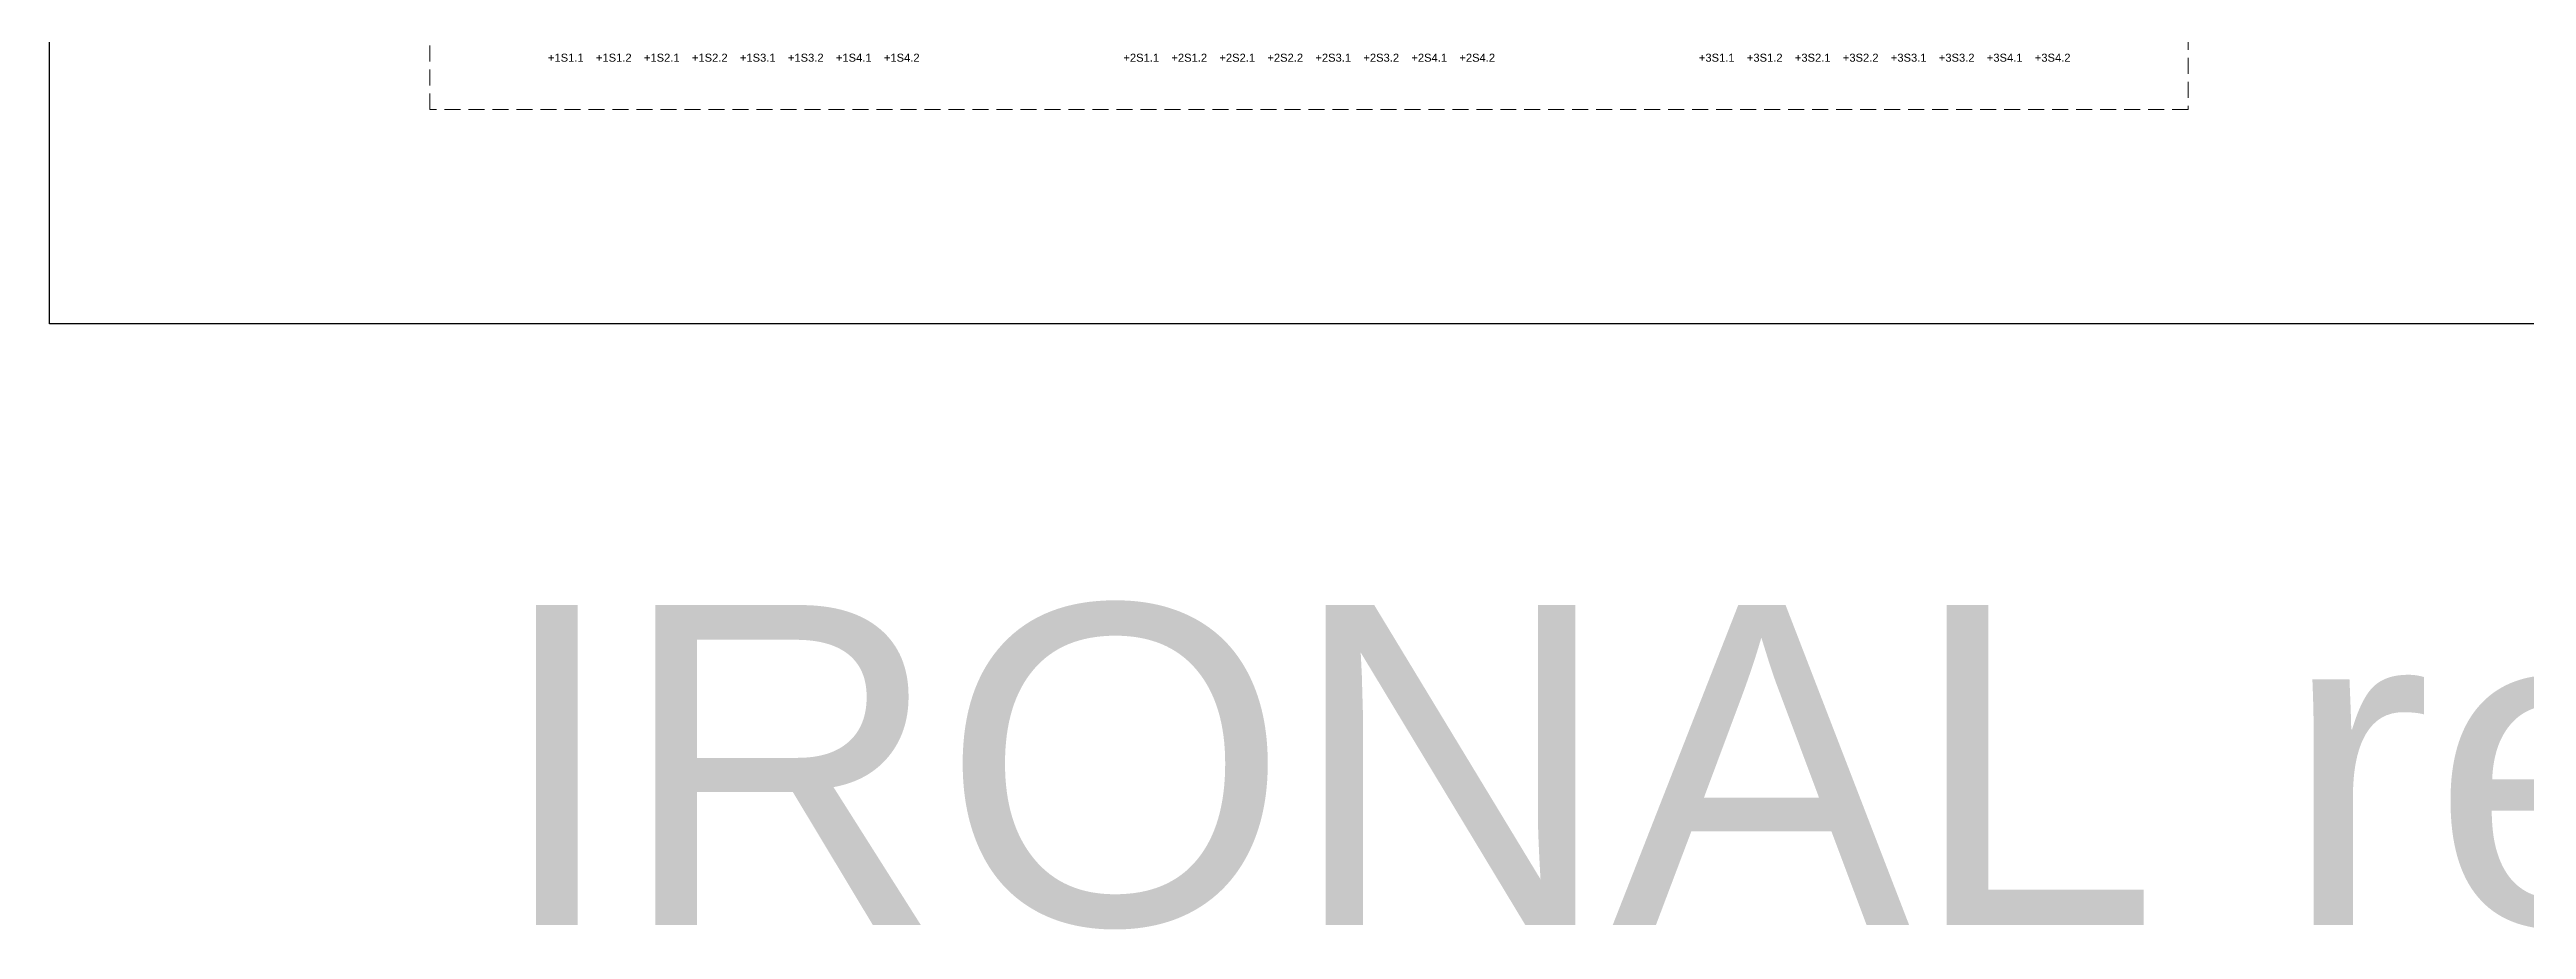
# Model space of a CAD drawing. Header units: millimetres. Extents: x -612 to 6794, y -5043 to 2163.
# Drawn here: x 162 to 936, y -385 to -110 of the extents above; entities that cross this region are included whole.
import ezdxf

# ---------------------------------------------------------------- set-up
doc = ezdxf.new("R2010")
doc.units = ezdxf.units.MM
doc.header["$MEASUREMENT"] = 0
doc.linetypes.add('ČÁRKOVANÁ', pattern=[0.75, 0.5, -0.25])
doc.layers.add('400V', color=7, linetype='Continuous')
doc.layers.add('Prístroj', color=7, linetype='Continuous', lineweight=13)
doc.styles.get("Standard").update_dxf_attribs({"font": 'arial.ttf'})

msp = doc.modelspace()

# ---------------------------------------------------------------- linework, layer by layer
msp.add_lwpolyline([(161.83, 296.6), (1370.96, 296.6), (1370.96, -195.72), (161.83, -195.72)], close=True)
at = {"layer": 'Prístroj', "color": 253, "linetype": 'ČÁRKOVANÁ', "ltscale": 10}
msp.add_lwpolyline([(522.85, 263.41), (1153.33, 263.41), (1153.33, 7.47), (830.27, 7.47), (830.27, -128.68), (280.69, -128.68), (280.69, 87.48)], dxfattribs=at)

# ---------------------------------------------------------------- texts
at = {"insert": (300.93, -283.63), "char_height": 100, "attachment_point": 1}
msp.add_mtext_dynamic_manual_height_columns('IRONAL rev1', width=842.1763, gutter_width=10, heights=[0], dxfattribs=at)
at = {"layer": '400V', "color": 230, "linetype": 'Continuous', "char_height": 2, "width": 13.7015, "attachment_point": 2}
for s, insert in [('\\pxqc;{\\H1.25x;+1S1.1}', (323.18, -111.26)), ('\\pxqc;{\\H1.25x;+1S1.2}', (338.18, -111.26)), ('\\pxqc;{\\H1.25x;+1S2.1}', (353.18, -111.26)), ('\\pxqc;{\\H1.25x;+1S2.2}', (368.18, -111.26)), ('\\pxqc;{\\H1.25x;+1S3.1}', (383.18, -111.26)), ('\\pxqc;{\\H1.25x;+1S3.2}', (398.18, -111.26)), ('\\pxqc;{\\H1.25x;+1S4.1}', (413.18, -111.26)), ('\\pxqc;{\\H1.25x;+1S4.2}', (428.18, -111.26)), ('\\pxqc;{\\H1.25x;+2S1.1}', (503.04, -111.26)), ('\\pxqc;{\\H1.25x;+2S1.2}', (518.04, -111.26)), ('\\pxqc;{\\H1.25x;+2S2.1}', (533.04, -111.26)), ('\\pxqc;{\\H1.25x;+2S2.2}', (548.04, -111.26)), ('\\pxqc;{\\H1.25x;+2S3.1}', (563.04, -111.26)), ('\\pxqc;{\\H1.25x;+2S3.2}', (578.04, -111.26)), ('\\pxqc;{\\H1.25x;+2S4.1}', (593.04, -111.26)), ('\\pxqc;{\\H1.25x;+2S4.2}', (608.04, -111.26)), ('\\pxqc;{\\H1.25x;+3S1.1}', (682.9, -111.26)), ('\\pxqc;{\\H1.25x;+3S1.2}', (697.9, -111.26)), ('\\pxqc;{\\H1.25x;+3S2.1}', (712.9, -111.26)), ('\\pxqc;{\\H1.25x;+3S2.2}', (727.9, -111.26)), ('\\pxqc;{\\H1.25x;+3S3.1}', (742.9, -111.26)), ('\\pxqc;{\\H1.25x;+3S3.2}', (757.9, -111.26)), ('\\pxqc;{\\H1.25x;+3S4.1}', (772.9, -111.26)), ('\\pxqc;{\\H1.25x;+3S4.2}', (787.9, -111.26))]:
    msp.add_mtext(s, dxfattribs=dict(at, insert=insert))

doc.saveas('drawing.dxf')
